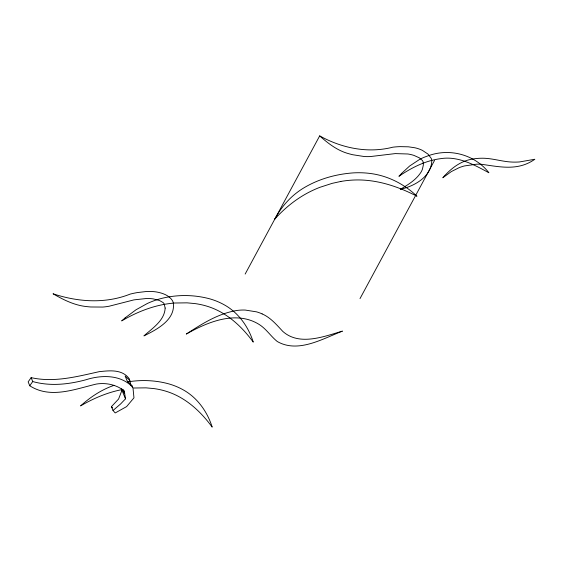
<?xml version="1.0" encoding="UTF-8"?>
<svg xmlns="http://www.w3.org/2000/svg" width="563" height="563" viewBox="0 0 563 563"><rect width="100%" height="100%" fill="white"/><g stroke="black" fill="none" stroke-linecap="round" stroke-linejoin="round"><path stroke-width="0.84" d="M121.728 388.702L121.96 390.272L118.589 399.026L111.439 406.641L113.022 410.483L115.211 412.953L126.612 406.599L133.966 397.823L132.945 387.562C121.263 374.494 101.467 374.754 85.942 379.765C68.644 384.423 50.22 386.478 32.738 381.552L31.134 377.646C54.041 382.77 76.927 376.605 99.222 371.664C109.771 370.56 122.424 369.039 129.413 378.99L129.581 380.701M245.158 274.061L319.671 135.894C342.072 148.245 367.928 153.572 392.904 147.175A73.056 54.717 -22.4 0 1 400.026 146.633L408.428 146.816L414.875 147.773A39.523 29.6 -22.4 0 1 422.426 150.391L427.964 154.072L431.223 158.365A14.406 10.788 -22.4 0 1 431.786 160.518C431.518 176.754 414.375 186.212 400.349 189.316C407.971 184.777 416.057 179.963 420.934 172.306A21.127 15.82 -22.4 0 0 422.454 169.076L423.383 164.868L423.073 161.855A9.81 7.347 -22.4 0 0 422.37 160.462L419.351 157.837L413.946 155.409A40.459 30.303 -22.4 0 0 407.894 153.988L395.261 153.6L370.419 156.556A50.571 37.876 -22.4 0 1 364.099 156.507L352.741 154.734A114.352 85.646 -22.4 0 1 348.694 153.685C337.526 150.722 328.159 143.445 319.671 135.894M360.01 298.601L434.53 160.434M31.134 377.646L28.15 381.862L29.762 385.761C50.346 399.09 74.738 389.188 96.266 384.072C105.921 382.453 116.689 384.705 124.31 390.996L125.5 398.843L120.616 403.945L113.022 410.483M29.762 385.761L32.738 381.552M340.833 181.455L332.191 183.348L319.904 187.31A82.416 61.726 -22.4 0 0 308.376 192.546C295.688 199.211 284.442 208.416 274.843 219.021C279.431 210.534 285.3 202.701 292.507 196.255A62.711 46.968 -22.4 0 1 302.408 188.76C317.68 179.238 335.499 174.136 353.381 172.883A82.05 61.451 -22.4 0 1 370.56 173.51C387.984 175.776 404.311 184.108 416.951 196.227C397.76 186.311 376.45 179.224 354.62 179.998A80.678 60.424 -22.4 0 0 340.833 181.455M127.393 381.939C141.158 379.666 155.465 380.173 168.928 383.91A82.05 61.451 -22.4 0 1 183.264 389.877C197.465 397.752 207.367 411.792 212.181 427.106C200.688 411.412 185.565 397.379 166.676 391.447A80.678 60.424 -22.4 0 0 154.262 388.625L146.021 387.851L133.72 388.013M262.154 313.915C270.634 317.609 276.644 324.851 282.823 331.431C299.439 346.245 323.964 336.519 342.431 331.128C322.676 338.743 298.08 353.522 277.235 341.488C270.683 336.195 266.123 328.686 258.811 324.239C235.77 310.185 207.473 322.057 186.311 334.056C201.864 323.936 218.212 313.478 236.868 310.48A39.924 29.902 -22.4 0 1 245.236 310.065L256.482 311.839A46.616 34.913 -22.4 0 1 262.154 313.915M111.439 406.641L112.53 407.872M122.699 389.582L124.149 393.094L123.79 390.736M121.96 390.272L125.5 398.843M132.361 387.443L132.192 385.732L127.161 380.926L125.134 376.014L130.166 380.82L130.595 385.092M123.1 389.385A82.416 61.726 -22.4 0 0 121.474 389.695C107.012 392.587 93.296 398.477 80.6 405.895C88.292 398.956 96.829 392.875 106.238 388.498A62.711 46.968 -22.4 0 1 114.099 385.324M165.156 308.06C164.593 320.572 152.299 328.292 143.945 335.886C156.711 329.615 175.755 319.805 173.277 302.732A16.862 12.625 -22.4 0 0 172.341 300.48C168.907 295.195 162.397 293.013 156.472 291.972A39.642 29.691 -22.4 0 0 152.728 291.557L145.951 291.557L137.337 292.577A73.056 54.717 -22.4 0 0 130.18 294.104C105.337 303.936 78.123 302.113 53.049 293.773C63.366 299.769 74.407 305.322 86.449 306.561A114.352 85.646 -22.4 0 0 90.798 306.983L102.769 307.06A50.571 37.876 -22.4 0 0 109.229 306.202L133.952 299.875L146.929 298.446A40.459 30.303 -22.4 0 1 153.403 298.939L159.442 300.48L163.073 302.549A9.81 7.347 -22.4 0 1 164.093 303.774L165.156 308.06M445.115 175.241L442.821 177.774L451.336 171.574L459.084 167.69A35.061 26.257 -22.4 0 1 464.405 165.944L476.544 164.199A48.425 36.271 -22.4 0 1 480.542 164.178C499.395 166.662 517.566 171.433 534.85 159.259L519.543 161.94A55.702 41.718 -22.4 0 1 512.182 162.067C501.584 161.658 491.358 157.823 480.682 158.252A45.131 33.801 -22.4 0 0 474.764 158.724A46.201 34.603 -22.4 0 0 471.653 159.23C461.167 161.039 452.216 167.598 445.115 175.241M401.658 173.369L398.928 176.303C409.449 169.118 420.906 162.946 433.383 159.983A55.181 41.331 -22.4 0 1 440.54 158.682C457.93 155.775 474.187 164.783 488.916 172.764C474.475 154.178 448.908 147.738 427.204 156.148A40.247 30.142 -22.4 0 0 419.709 159.35L409.575 166.057L401.658 173.369M125.211 317.814L121.685 320.889C134.374 313.471 148.09 307.588 162.552 304.696A82.416 61.726 -22.4 0 1 174.797 303.014L187.099 302.845L195.34 303.626A80.678 60.424 -22.4 0 1 207.754 306.441C226.643 312.374 241.773 326.413 253.259 342.107C248.452 326.793 238.543 312.746 224.341 304.872A82.05 61.451 -22.4 0 0 210.013 298.911C193.503 294.4 175.719 294.435 159.238 299.037A62.711 46.968 -22.4 0 0 147.316 303.499L136.028 309.763L125.211 317.814"/></g></svg>
